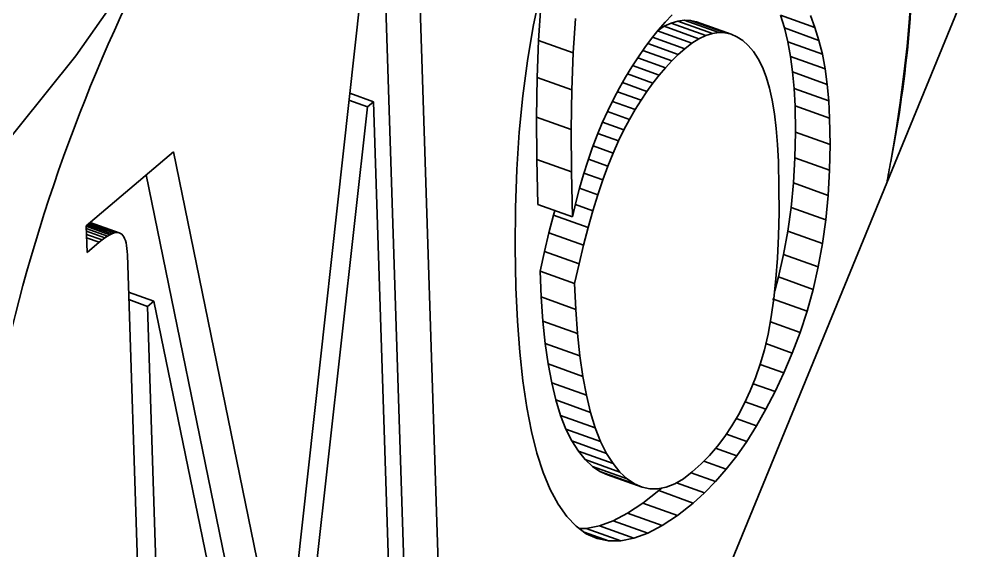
# Model space of a CAD drawing. Header units: millimetres. Extents: x 7914 to 16415, y -883 to 305.
# Drawn here: x 9245.4 to 9251.13, y -311.18 to -308.01 of the extents above; entities that cross this region are included whole.
import ezdxf

# ---------------------------------------------------------------- set-up
doc = ezdxf.new("R2010")
doc.units = ezdxf.units.MM
doc.layers.add('word_dim', color=253, linetype='Continuous')

# ---------------------------------------------------------------- blocks, each defined once
blk = doc.blocks.new('A$C091E3375')
at = {"color": 7, "lineweight": 35}
blk.add_line((96.1386, -33.3804), (72.9484, -89.8149), dxfattribs=at)
at = {"color": 7, "lineweight": 35, "ltscale": 0.101203}
blk.add_line((89.1982, -44.4488), (89.641, -40.425), dxfattribs=at)
at = {"color": 7, "lineweight": 35, "ltscale": 0.094828}
for p, q in [((89.7885, -40.4332), (89.9114, -44.2243)), ((88.3719, -45.7731), (88.2489, -41.982))]:
    blk.add_line(p, q, dxfattribs=at)
at = {"color": 7, "lineweight": 35, "ltscale": 0.005034}
blk.add_line((90.6707, -40.6213), (90.7115, -40.4241), dxfattribs=at)
at = {"color": 7, "lineweight": 35, "ltscale": 0.005136}
blk.add_line((90.7153, -40.4982), (90.7019, -40.7032), dxfattribs=at)
at = {"color": 7, "lineweight": 35, "ltscale": 0.09483}
blk.add_line((89.995, -40.5073), (90.118, -44.2984), dxfattribs=at)
at = {"color": 7, "lineweight": 35, "ltscale": 0.001511}
blk.add_line((91.4578, -40.5953), (91.4993, -40.5513), dxfattribs=at)
at = {"color": 7, "lineweight": 35, "ltscale": 0.005486}
for p, q in [((92.3517, -40.6261), (92.1452, -40.5521)), ((91.7776, -40.6564), (91.5711, -40.5823)), ((91.815, -40.6579), (91.6084, -40.5838)), ((91.8512, -40.6662), (91.6447, -40.5921)), ((91.6177, -40.7197), (91.4112, -40.6455)), ((92.4122, -40.8726), (92.2056, -40.7984)), ((92.4249, -40.9653), (92.2183, -40.8912)), ((90.9002, -40.9981), (90.6936, -40.9239)), ((92.4339, -41.0634), (92.2273, -40.9893)), ((92.4391, -41.1668), (92.2326, -41.0927)), ((90.8968, -41.2345), (90.6902, -41.1604)), ((92.4416, -41.324), (92.235, -41.2499)), ((90.8982, -41.4867), (90.6917, -41.4126)), ((92.4385, -41.4773), (92.232, -41.4032)), ((92.43, -41.6269), (92.2234, -41.5527)), ((90.9047, -41.7546), (90.6982, -41.6805)), ((92.4159, -41.7726), (92.2094, -41.6985)), ((90.9981, -41.8183), (90.7915, -41.7442)), ((90.9705, -41.924), (90.764, -41.8498)), ((92.3964, -41.9145), (92.1899, -41.8404)), ((92.3714, -42.0526), (92.1648, -41.9785)), ((90.9176, -42.1522), (90.7111, -42.0781)), ((92.3409, -42.1869), (92.1343, -42.1128)), ((92.3049, -42.3174), (92.0983, -42.2433)), ((91.0125, -42.9203), (90.806, -42.8462)), ((91.0407, -43.0121), (90.8342, -42.938)), ((91.0724, -43.0936), (90.8659, -43.0195)), ((91.1467, -43.2253), (90.9401, -43.1512)), ((91.1879, -43.2759), (90.9814, -43.2018)), ((91.2746, -43.3465), (91.068, -43.2724)), ((91.3199, -43.3667), (91.1133, -43.2926)), ((91.5308, -43.5354), (91.3243, -43.4613)), ((91.4401, -43.5953), (91.2336, -43.5212)), ((91.2717, -43.6705), (91.0651, -43.5964)), ((91.3537, -43.6403), (91.1471, -43.5662)), ((91.1939, -43.686), (90.9874, -43.6118))]:
    blk.add_line(p, q, dxfattribs=at)
at = {"color": 7, "lineweight": 35, "ltscale": 0.002011}
blk.add_line((92.1452, -40.5521), (92.169, -40.6289), dxfattribs=at)
at = {"color": 7, "lineweight": 35, "ltscale": 0.001916}
for p, q in [((92.3243, -40.5546), (92.3517, -40.6261)), ((91.856, -43.0008), (91.8951, -42.9349))]:
    blk.add_line(p, q, dxfattribs=at)
at = {"color": 7, "lineweight": 35, "ltscale": 0.005138}
blk.add_line((90.9219, -40.5723), (90.9086, -40.7773), dxfattribs=at)
at = {"color": 7, "lineweight": 35, "ltscale": 0.001558}
blk.add_line((91.4168, -40.6422), (91.4578, -40.5953), dxfattribs=at)
at = {"color": 7, "lineweight": 35, "ltscale": 0.001039}
blk.add_line((91.4527, -40.6194), (91.4175, -40.6415), dxfattribs=at)
at = {"color": 7, "lineweight": 35, "ltscale": 0.001121}
for p, q in [((91.4932, -40.6001), (91.4527, -40.6194)), ((91.6999, -40.6742), (91.6593, -40.6935))]:
    blk.add_line(p, q, dxfattribs=at)
at = {"color": 7, "lineweight": 35, "ltscale": 0.005489}
for p, q in [((91.6593, -40.6935), (91.4527, -40.6194)), ((91.6999, -40.6742), (91.4932, -40.6001)), ((91.7393, -40.6619), (91.5326, -40.5878)), ((92.3757, -40.703), (92.169, -40.6289)), ((90.9086, -40.7773), (90.7019, -40.7032)), ((92.3958, -40.7851), (92.1891, -40.711)), ((90.9438, -42.0353), (90.7371, -41.9612)), ((90.9246, -42.3061), (90.7179, -42.232)), ((90.9351, -42.4497), (90.7284, -42.3756)), ((90.9491, -42.5828), (90.7425, -42.5087)), ((90.9667, -42.7057), (90.7601, -42.6316)), ((90.9878, -42.8182), (90.7812, -42.7441)), ((91.1078, -43.1647), (90.9012, -43.0905)), ((91.2306, -43.3163), (91.024, -43.2421)), ((91.6259, -43.4607), (91.4192, -43.3866))]:
    blk.add_line(p, q, dxfattribs=at)
at = {"color": 7, "lineweight": 35, "ltscale": 0.001033}
for p, q in [((91.5326, -40.5878), (91.4932, -40.6001)), ((91.7393, -40.6619), (91.6999, -40.6742))]:
    blk.add_line(p, q, dxfattribs=at)
at = {"color": 7, "lineweight": 35, "ltscale": 0.000970849}
blk.add_line((91.5711, -40.5823), (91.5326, -40.5878), dxfattribs=at)
at = {"color": 7, "lineweight": 35, "ltscale": 0.000934556}
for p, q in [((91.6084, -40.5838), (91.5711, -40.5823)), ((91.815, -40.6579), (91.7776, -40.6564))]:
    blk.add_line(p, q, dxfattribs=at)
at = {"color": 7, "lineweight": 35, "ltscale": 0.000929825}
for p, q in [((91.6447, -40.5921), (91.6084, -40.5838)), ((91.8512, -40.6662), (91.815, -40.6579))]:
    blk.add_line(p, q, dxfattribs=at)
at = {"color": 7, "lineweight": 35, "ltscale": 0.005156}
blk.add_line((90.6364, -40.8247), (90.6707, -40.6213), dxfattribs=at)
at = {"color": 7, "lineweight": 35, "ltscale": 0.001602}
blk.add_line((91.3766, -40.6921), (91.4168, -40.6422), dxfattribs=at)
at = {"color": 7, "lineweight": 35, "ltscale": 0.000968042}
blk.add_line((91.7776, -40.6564), (91.7393, -40.6619), dxfattribs=at)
at = {"color": 7, "lineweight": 35, "ltscale": 0.000958121}
blk.add_line((91.8864, -40.6814), (91.8512, -40.6662), dxfattribs=at)
at = {"color": 7, "lineweight": 35, "ltscale": 0.002115}
for p, q in [((92.169, -40.6289), (92.1891, -40.711)), ((92.3757, -40.703), (92.3958, -40.7851))]:
    blk.add_line(p, q, dxfattribs=at)
at = {"color": 7, "lineweight": 35, "ltscale": 0.002012}
blk.add_line((92.3517, -40.6261), (92.3757, -40.703), dxfattribs=at)
at = {"color": 7, "lineweight": 35, "ltscale": 0.005523}
for p, q in [((90.7019, -40.7032), (90.6936, -40.9239)), ((90.9086, -40.7773), (90.9002, -40.9981))]:
    blk.add_line(p, q, dxfattribs=at)
at = {"color": 7, "lineweight": 35, "ltscale": 0.001655}
blk.add_line((91.337, -40.7451), (91.3766, -40.6921), dxfattribs=at)
at = {"color": 7, "lineweight": 35, "ltscale": 0.004831}
blk.add_line((91.5358, -40.7876), (91.3539, -40.7224), dxfattribs=at)
at = {"color": 7, "lineweight": 35, "ltscale": 0.005093}
blk.add_line((91.575, -40.7527), (91.3832, -40.6839), dxfattribs=at)
at = {"color": 7, "lineweight": 35, "ltscale": 0.00135}
blk.add_line((91.6177, -40.7197), (91.575, -40.7527), dxfattribs=at)
at = {"color": 7, "lineweight": 35, "ltscale": 0.001229}
blk.add_line((91.6593, -40.6935), (91.6177, -40.7197), dxfattribs=at)
at = {"color": 7, "lineweight": 35, "ltscale": 0.001016}
blk.add_line((91.9205, -40.7036), (91.8864, -40.6814), dxfattribs=at)
at = {"color": 7, "lineweight": 35, "ltscale": 0.001101}
blk.add_line((91.9535, -40.7327), (91.9205, -40.7036), dxfattribs=at)
at = {"color": 7, "lineweight": 35, "ltscale": 0.00119}
blk.add_line((91.9845, -40.7688), (91.9535, -40.7327), dxfattribs=at)
at = {"color": 7, "lineweight": 35, "ltscale": 0.002224}
for p, q in [((92.1891, -40.711), (92.2056, -40.7984)), ((92.3958, -40.7851), (92.4122, -40.8726))]:
    blk.add_line(p, q, dxfattribs=at)
at = {"color": 7, "lineweight": 35, "ltscale": 0.001703}
blk.add_line((91.298, -40.801), (91.337, -40.7451), dxfattribs=at)
at = {"color": 7, "lineweight": 35, "ltscale": 0.004594}
blk.add_line((91.4971, -40.8255), (91.3241, -40.7635), dxfattribs=at)
at = {"color": 7, "lineweight": 35, "ltscale": 0.001354}
blk.add_line((91.5358, -40.7876), (91.4971, -40.8255), dxfattribs=at)
at = {"color": 7, "lineweight": 35, "ltscale": 0.001313}
blk.add_line((91.575, -40.7527), (91.5358, -40.7876), dxfattribs=at)
at = {"color": 7, "lineweight": 35, "ltscale": 0.001296}
blk.add_line((92.0127, -40.8123), (91.9845, -40.7688), dxfattribs=at)
at = {"color": 7, "lineweight": 35, "ltscale": 0.005286}
blk.add_line((90.6086, -41.0343), (90.6364, -40.8247), dxfattribs=at)
at = {"color": 7, "lineweight": 35, "ltscale": 0.001758}
blk.add_line((91.2597, -40.86), (91.298, -40.801), dxfattribs=at)
at = {"color": 7, "lineweight": 35, "ltscale": 0.004387}
blk.add_line((91.4592, -40.8664), (91.294, -40.8072), dxfattribs=at)
at = {"color": 7, "lineweight": 35, "ltscale": 0.001395}
blk.add_line((91.4971, -40.8255), (91.4592, -40.8664), dxfattribs=at)
at = {"color": 7, "lineweight": 35, "ltscale": 0.001418}
blk.add_line((92.0379, -40.8631), (92.0127, -40.8123), dxfattribs=at)
at = {"color": 7, "lineweight": 35, "ltscale": 0.002341}
for p, q in [((92.2056, -40.7984), (92.2183, -40.8912)), ((91.0851, -41.5351), (91.0555, -41.6239))]:
    blk.add_line(p, q, dxfattribs=at)
at = {"color": 7, "lineweight": 35, "ltscale": 0.001812}
blk.add_line((91.222, -40.9219), (91.2597, -40.86), dxfattribs=at)
at = {"color": 7, "lineweight": 35, "ltscale": 0.004027}
blk.add_line((91.3852, -40.9573), (91.2336, -40.9029), dxfattribs=at)
at = {"color": 7, "lineweight": 35, "ltscale": 0.004196}
for p, q in [((91.4218, -40.9104), (91.2638, -40.8536)), ((88.1805, -41.8486), (88.0225, -41.7919))]:
    blk.add_line(p, q, dxfattribs=at)
at = {"color": 7, "lineweight": 35, "ltscale": 0.001442}
blk.add_line((91.4592, -40.8664), (91.4218, -40.9104), dxfattribs=at)
at = {"color": 7, "lineweight": 35, "ltscale": 0.001561}
blk.add_line((92.0602, -40.9214), (92.0379, -40.8631), dxfattribs=at)
at = {"color": 7, "lineweight": 35, "ltscale": 0.002462}
for p, q in [((92.2183, -40.8912), (92.2273, -40.9893)), ((92.4249, -40.9653), (92.4339, -41.0634))]:
    blk.add_line(p, q, dxfattribs=at)
at = {"color": 7, "lineweight": 35, "ltscale": 0.002339}
blk.add_line((92.4122, -40.8726), (92.4249, -40.9653), dxfattribs=at)
at = {"color": 7, "lineweight": 35, "ltscale": 0.005912}
for p, q in [((90.6936, -40.9239), (90.6902, -41.1604)), ((90.9002, -40.9981), (90.8968, -41.2345))]:
    blk.add_line(p, q, dxfattribs=at)
at = {"color": 7, "lineweight": 35, "ltscale": 0.001867}
for p, q in [((91.185, -40.9867), (91.222, -40.9219)), ((90.9867, -43.6432), (90.9263, -43.5993))]:
    blk.add_line(p, q, dxfattribs=at)
at = {"color": 7, "lineweight": 35, "ltscale": 0.003877}
blk.add_line((91.3492, -41.0071), (91.2032, -40.9548), dxfattribs=at)
at = {"color": 7, "lineweight": 35, "ltscale": 0.001538}
blk.add_line((91.3852, -40.9573), (91.3492, -41.0071), dxfattribs=at)
at = {"color": 7, "lineweight": 35, "ltscale": 0.001487}
blk.add_line((91.4218, -40.9104), (91.3852, -40.9573), dxfattribs=at)
at = {"color": 7, "lineweight": 35, "ltscale": 0.001709}
blk.add_line((92.0796, -40.987), (92.0602, -40.9214), dxfattribs=at)
at = {"color": 7, "lineweight": 35, "ltscale": 0.003761}
blk.add_line((89.7173, -41.0687), (89.5757, -41.0178), dxfattribs=at)
at = {"color": 7, "lineweight": 35, "ltscale": 0.001909}
blk.add_line((91.1492, -41.0542), (91.185, -40.9867), dxfattribs=at)
at = {"color": 7, "lineweight": 35, "ltscale": 0.003741}
blk.add_line((91.3138, -41.06), (91.1729, -41.0095), dxfattribs=at)
at = {"color": 7, "lineweight": 35, "ltscale": 0.001592}
blk.add_line((91.3492, -41.0071), (91.3138, -41.06), dxfattribs=at)
at = {"color": 7, "lineweight": 35, "ltscale": 0.00187}
blk.add_line((92.0962, -41.0599), (92.0796, -40.987), dxfattribs=at)
at = {"color": 7, "lineweight": 35, "ltscale": 0.002588}
for p, q in [((92.2273, -40.9893), (92.2326, -41.0927)), ((92.4339, -41.0634), (92.4391, -41.1668))]:
    blk.add_line(p, q, dxfattribs=at)
at = {"color": 7, "lineweight": 35, "ltscale": 0.002925}
blk.add_line((89.6813, -41.099), (89.5712, -41.0595), dxfattribs=at)
at = {"color": 7, "lineweight": 35, "ltscale": 0.001178}
blk.add_line((89.7173, -41.0687), (89.6813, -41.099), dxfattribs=at)
at = {"color": 7, "lineweight": 35, "ltscale": 0.086871}
blk.add_line((89.83, -44.5417), (89.7173, -41.0687), dxfattribs=at)
at = {"color": 7, "lineweight": 35, "ltscale": 0.005425}
blk.add_line((90.5873, -41.2502), (90.6086, -41.0343), dxfattribs=at)
at = {"color": 7, "lineweight": 35, "ltscale": 0.001934}
blk.add_line((91.1152, -41.1236), (91.1492, -41.0542), dxfattribs=at)
at = {"color": 7, "lineweight": 35, "ltscale": 0.003618}
blk.add_line((91.2791, -41.1159), (91.1429, -41.0671), dxfattribs=at)
at = {"color": 7, "lineweight": 35, "ltscale": 0.001643}
blk.add_line((91.3138, -41.06), (91.2791, -41.1159), dxfattribs=at)
at = {"color": 7, "lineweight": 35, "ltscale": 0.002036}
blk.add_line((92.1098, -41.1402), (92.0962, -41.0599), dxfattribs=at)
at = {"color": 7, "lineweight": 35, "ltscale": 0.109706}
blk.add_line((89.6813, -41.099), (89.194, -45.4601), dxfattribs=at)
at = {"color": 7, "lineweight": 35, "ltscale": 0.001965}
for p, q in [((91.0827, -41.1952), (91.1152, -41.1236)), ((91.1789, -41.3028), (91.1469, -41.3746))]:
    blk.add_line(p, q, dxfattribs=at)
at = {"color": 7, "lineweight": 35, "ltscale": 0.003498}
blk.add_line((91.245, -41.1748), (91.1133, -41.1276), dxfattribs=at)
at = {"color": 7, "lineweight": 35, "ltscale": 0.001701}
blk.add_line((91.2791, -41.1159), (91.245, -41.1748), dxfattribs=at)
at = {"color": 7, "lineweight": 35, "ltscale": 0.00393}
blk.add_line((92.2326, -41.0927), (92.235, -41.2499), dxfattribs=at)
at = {"color": 7, "lineweight": 35, "ltscale": 0.006305}
blk.add_line((90.6902, -41.1604), (90.6917, -41.4126), dxfattribs=at)
at = {"color": 7, "lineweight": 35, "ltscale": 0.003372}
blk.add_line((91.2116, -41.2367), (91.0846, -41.1911), dxfattribs=at)
at = {"color": 7, "lineweight": 35, "ltscale": 0.001759}
blk.add_line((91.245, -41.1748), (91.2116, -41.2367), dxfattribs=at)
at = {"color": 7, "lineweight": 35, "ltscale": 0.002208}
blk.add_line((92.1205, -41.2279), (92.1098, -41.1402), dxfattribs=at)
at = {"color": 7, "lineweight": 35, "ltscale": 0.003931}
blk.add_line((92.4391, -41.1668), (92.4416, -41.324), dxfattribs=at)
at = {"color": 7, "lineweight": 35, "ltscale": 0.005565}
blk.add_line((90.5726, -41.4723), (90.5873, -41.2502), dxfattribs=at)
at = {"color": 7, "lineweight": 35, "ltscale": 0.006304}
blk.add_line((90.8968, -41.2345), (90.8982, -41.4867), dxfattribs=at)
at = {"color": 7, "lineweight": 35, "ltscale": 0.001994}
blk.add_line((91.0522, -41.2689), (91.0827, -41.1952), dxfattribs=at)
at = {"color": 7, "lineweight": 35, "ltscale": 0.001845}
blk.add_line((91.2116, -41.2367), (91.1789, -41.3028), dxfattribs=at)
at = {"color": 7, "lineweight": 35, "ltscale": 0.002384}
blk.add_line((92.1283, -41.3229), (92.1205, -41.2279), dxfattribs=at)
at = {"color": 7, "lineweight": 35, "ltscale": 0.003834}
for p, q in [((92.235, -41.2499), (92.232, -41.4032)), ((92.4416, -41.324), (92.4385, -41.4773))]:
    blk.add_line(p, q, dxfattribs=at)
at = {"color": 7, "lineweight": 35, "ltscale": 0.002027}
blk.add_line((91.0232, -41.3447), (91.0522, -41.2689), dxfattribs=at)
at = {"color": 7, "lineweight": 35, "ltscale": 0.003255}
blk.add_line((91.1789, -41.3028), (91.0563, -41.2588), dxfattribs=at)
at = {"color": 7, "lineweight": 35, "ltscale": 0.002062}
blk.add_line((90.9961, -41.4225), (91.0232, -41.3447), dxfattribs=at)
at = {"color": 7, "lineweight": 35, "ltscale": 0.003155}
blk.add_line((91.1469, -41.3746), (91.0281, -41.332), dxfattribs=at)
at = {"color": 7, "lineweight": 35, "ltscale": 0.002562}
blk.add_line((92.1332, -41.4253), (92.1283, -41.3229), dxfattribs=at)
at = {"color": 7, "lineweight": 35, "ltscale": 0.002775}
blk.add_line((92.8042, -41.4252), (92.8241, -41.316), dxfattribs=at)
at = {"color": 7, "lineweight": 35, "ltscale": 0.017082}
blk.add_line((88.003, -41.8085), (88.5249, -41.3675), dxfattribs=at)
at = {"color": 7, "lineweight": 35, "ltscale": 0.079405}
blk.add_line((88.5249, -41.3675), (89.1622, -44.4792), dxfattribs=at)
at = {"color": 7, "lineweight": 35, "ltscale": 0.006699}
for p, q in [((90.6917, -41.4126), (90.6982, -41.6805)), ((90.8982, -41.4867), (90.9047, -41.7546))]:
    blk.add_line(p, q, dxfattribs=at)
at = {"color": 7, "lineweight": 35, "ltscale": 0.002095}
blk.add_line((90.9706, -41.5024), (90.9961, -41.4225), dxfattribs=at)
at = {"color": 7, "lineweight": 35, "ltscale": 0.003067}
blk.add_line((91.1156, -41.4521), (91.0002, -41.4107), dxfattribs=at)
at = {"color": 7, "lineweight": 35, "ltscale": 0.002088}
blk.add_line((91.1469, -41.3746), (91.1156, -41.4521), dxfattribs=at)
at = {"color": 7, "lineweight": 35, "ltscale": 0.003745}
for p, q in [((92.232, -41.4032), (92.2234, -41.5527)), ((92.4385, -41.4773), (92.43, -41.6269))]:
    blk.add_line(p, q, dxfattribs=at)
at = {"color": 7, "lineweight": 35, "ltscale": 0.005711}
blk.add_line((90.5641, -41.7006), (90.5726, -41.4723), dxfattribs=at)
at = {"color": 7, "lineweight": 35, "ltscale": 0.002212}
for p, q in [((91.1156, -41.4521), (91.0851, -41.5351)), ((90.9047, -41.7546), (90.925, -41.6684))]:
    blk.add_line(p, q, dxfattribs=at)
at = {"color": 7, "lineweight": 35, "ltscale": 0.003881}
blk.add_line((92.1368, -41.5805), (92.1332, -41.4253), dxfattribs=at)
at = {"color": 7, "lineweight": 35, "ltscale": 0.073998}
blk.add_line((88.3617, -41.5054), (88.9556, -44.4051), dxfattribs=at)
at = {"color": 7, "lineweight": 35, "ltscale": 0.002133}
blk.add_line((90.9469, -41.5843), (90.9706, -41.5024), dxfattribs=at)
at = {"color": 7, "lineweight": 35, "ltscale": 0.002977}
blk.add_line((91.0851, -41.5351), (90.9731, -41.4949), dxfattribs=at)
at = {"color": 7, "lineweight": 35, "ltscale": 0.002173}
blk.add_line((90.925, -41.6684), (90.9469, -41.5843), dxfattribs=at)
at = {"color": 7, "lineweight": 35, "ltscale": 0.002886}
blk.add_line((91.0555, -41.6239), (90.9468, -41.5849), dxfattribs=at)
at = {"color": 7, "lineweight": 35, "ltscale": 0.00369}
blk.add_line((92.1371, -41.7281), (92.1368, -41.5805), dxfattribs=at)
at = {"color": 7, "lineweight": 35, "ltscale": 0.003661}
blk.add_line((92.2234, -41.5527), (92.2094, -41.6985), dxfattribs=at)
at = {"color": 7, "lineweight": 35, "ltscale": 0.002468}
blk.add_line((91.0555, -41.6239), (91.0264, -41.7183), dxfattribs=at)
at = {"color": 7, "lineweight": 35, "ltscale": 0.003659}
blk.add_line((92.43, -41.6269), (92.4159, -41.7726), dxfattribs=at)
at = {"color": 7, "lineweight": 35, "ltscale": 0.005864}
blk.add_line((90.5624, -41.9352), (90.5641, -41.7006), dxfattribs=at)
at = {"color": 7, "lineweight": 35, "ltscale": 0.002772}
blk.add_line((91.0264, -41.7183), (90.922, -41.6809), dxfattribs=at)
at = {"color": 7, "lineweight": 35, "ltscale": 0.003581}
for p, q in [((92.2094, -41.6985), (92.1899, -41.8404)), ((92.4159, -41.7726), (92.3964, -41.9145))]:
    blk.add_line(p, q, dxfattribs=at)
at = {"color": 7, "lineweight": 35, "ltscale": 0.00273}
blk.add_line((90.7915, -41.7442), (90.764, -41.8498), dxfattribs=at)
at = {"color": 7, "lineweight": 35, "ltscale": 0.000713054}
blk.add_line((90.7992, -41.7167), (90.7915, -41.7442), dxfattribs=at)
at = {"color": 7, "lineweight": 35, "ltscale": 0.002598}
blk.add_line((91.0264, -41.7183), (90.9981, -41.8183), dxfattribs=at)
at = {"color": 7, "lineweight": 35, "ltscale": 0.003501}
blk.add_line((92.1342, -41.8681), (92.1371, -41.7281), dxfattribs=at)
at = {"color": 7, "lineweight": 35, "ltscale": 0.003979}
blk.add_line((88.0081, -41.9675), (88.003, -41.8085), dxfattribs=at)
at = {"color": 7, "lineweight": 35, "ltscale": 0.003738}
blk.add_line((88.1437, -41.8617), (88.003, -41.8112), dxfattribs=at)
at = {"color": 7, "lineweight": 35, "ltscale": 0.003343}
blk.add_line((88.1293, -41.87), (88.0035, -41.8248), dxfattribs=at)
at = {"color": 7, "lineweight": 35, "ltscale": 0.00391}
blk.add_line((88.157, -41.8553), (88.0098, -41.8025), dxfattribs=at)
at = {"color": 7, "lineweight": 35, "ltscale": 0.00404}
blk.add_line((88.1692, -41.851), (88.0171, -41.7964), dxfattribs=at)
at = {"color": 7, "lineweight": 35, "ltscale": 0.004377}
blk.add_line((88.1906, -41.8482), (88.0258, -41.789), dxfattribs=at)
at = {"color": 7, "lineweight": 35, "ltscale": 0.004581}
blk.add_line((88.1998, -41.8498), (88.0273, -41.7879), dxfattribs=at)
at = {"color": 7, "lineweight": 35, "ltscale": 0.002731}
blk.add_line((90.9981, -41.8183), (90.9705, -41.924), dxfattribs=at)
at = {"color": 7, "lineweight": 35, "ltscale": 0.002921}
blk.add_line((88.1139, -41.8802), (88.004, -41.8408), dxfattribs=at)
at = {"color": 7, "lineweight": 35, "ltscale": 0.00247}
blk.add_line((88.0976, -41.8924), (88.0046, -41.8591), dxfattribs=at)
at = {"color": 7, "lineweight": 35, "ltscale": 0.001988}
blk.add_line((88.0801, -41.9067), (88.0053, -41.8799), dxfattribs=at)
at = {"color": 7, "lineweight": 35, "ltscale": 0.000510255}
blk.add_line((88.1139, -41.8802), (88.0976, -41.8924), dxfattribs=at)
at = {"color": 7, "lineweight": 35, "ltscale": 0.000462137}
blk.add_line((88.1293, -41.87), (88.1139, -41.8802), dxfattribs=at)
at = {"color": 7, "lineweight": 35, "ltscale": 0.000415622}
blk.add_line((88.1437, -41.8617), (88.1293, -41.87), dxfattribs=at)
at = {"color": 7, "lineweight": 35, "ltscale": 0.000368556}
blk.add_line((88.157, -41.8553), (88.1437, -41.8617), dxfattribs=at)
at = {"color": 7, "lineweight": 35, "ltscale": 0.000323835}
blk.add_line((88.1692, -41.851), (88.157, -41.8553), dxfattribs=at)
at = {"color": 7, "lineweight": 35, "ltscale": 0.000286999}
blk.add_line((88.1805, -41.8486), (88.1692, -41.851), dxfattribs=at)
at = {"color": 7, "lineweight": 35, "ltscale": 0.000253521}
blk.add_line((88.1906, -41.8482), (88.1805, -41.8486), dxfattribs=at)
at = {"color": 7, "lineweight": 35, "ltscale": 0.000232295}
blk.add_line((88.1998, -41.8498), (88.1906, -41.8482), dxfattribs=at)
at = {"color": 7, "lineweight": 35, "ltscale": 0.000220002}
blk.add_line((88.2078, -41.8533), (88.1998, -41.8498), dxfattribs=at)
at = {"color": 7, "lineweight": 35, "ltscale": 0.000223701}
blk.add_line((88.215, -41.8586), (88.2078, -41.8533), dxfattribs=at)
at = {"color": 7, "lineweight": 35, "ltscale": 0.000239772}
blk.add_line((88.2215, -41.8657), (88.215, -41.8586), dxfattribs=at)
at = {"color": 7, "lineweight": 35, "ltscale": 0.000261545}
blk.add_line((88.2273, -41.8744), (88.2215, -41.8657), dxfattribs=at)
at = {"color": 7, "lineweight": 35, "ltscale": 0.000289338}
blk.add_line((88.2325, -41.8848), (88.2273, -41.8744), dxfattribs=at)
at = {"color": 7, "lineweight": 35, "ltscale": 0.002863}
blk.add_line((90.764, -41.8498), (90.7371, -41.9612), dxfattribs=at)
at = {"color": 7, "lineweight": 35, "ltscale": 0.003312}
blk.add_line((92.1281, -42.0004), (92.1342, -41.8681), dxfattribs=at)
at = {"color": 7, "lineweight": 35, "ltscale": 0.003509}
for p, q in [((92.1899, -41.8404), (92.1648, -41.9785)), ((92.3964, -41.9145), (92.3714, -42.0526))]:
    blk.add_line(p, q, dxfattribs=at)
at = {"color": 7, "lineweight": 35, "ltscale": 0.002356}
blk.add_line((88.0801, -41.9067), (88.0081, -41.9675), dxfattribs=at)
at = {"color": 7, "lineweight": 35, "ltscale": 0.000563857}
blk.add_line((88.0976, -41.8924), (88.0801, -41.9067), dxfattribs=at)
at = {"color": 7, "lineweight": 35, "ltscale": 0.000321106}
blk.add_line((88.237, -41.8968), (88.2325, -41.8848), dxfattribs=at)
at = {"color": 7, "lineweight": 35, "ltscale": 0.000356119}
blk.add_line((88.2408, -41.9105), (88.237, -41.8968), dxfattribs=at)
at = {"color": 7, "lineweight": 35, "ltscale": 0.000390521}
blk.add_line((88.2438, -41.9258), (88.2408, -41.9105), dxfattribs=at)
at = {"color": 7, "lineweight": 35, "ltscale": 0.000430073}
blk.add_line((88.2463, -41.9429), (88.2438, -41.9258), dxfattribs=at)
at = {"color": 7, "lineweight": 35, "ltscale": 0.006021}
blk.add_line((90.5671, -42.176), (90.5624, -41.9352), dxfattribs=at)
at = {"color": 7, "lineweight": 35, "ltscale": 0.002861}
for p, q in [((90.9705, -41.924), (90.9438, -42.0353)), ((90.7601, -42.6316), (90.7812, -42.7441)), ((90.9667, -42.7057), (90.9878, -42.8182))]:
    blk.add_line(p, q, dxfattribs=at)
at = {"color": 7, "lineweight": 35, "ltscale": 0.000470389}
blk.add_line((88.248, -41.9616), (88.2463, -41.9429), dxfattribs=at)
at = {"color": 7, "lineweight": 35, "ltscale": 0.000510228}
blk.add_line((88.2489, -41.982), (88.248, -41.9616), dxfattribs=at)
at = {"color": 7, "lineweight": 35, "ltscale": 0.002995}
blk.add_line((90.7371, -41.9612), (90.7111, -42.0781), dxfattribs=at)
at = {"color": 7, "lineweight": 35, "ltscale": 0.003444}
for p, q in [((92.1648, -41.9785), (92.1343, -42.1128)), ((92.3714, -42.0526), (92.3409, -42.1869))]:
    blk.add_line(p, q, dxfattribs=at)
at = {"color": 7, "lineweight": 35, "ltscale": 0.002996}
blk.add_line((90.9438, -42.0353), (90.9176, -42.1522), dxfattribs=at)
at = {"color": 7, "lineweight": 35, "ltscale": 0.003124}
blk.add_line((92.1189, -42.125), (92.1281, -42.0004), dxfattribs=at)
at = {"color": 7, "lineweight": 35, "ltscale": 0.003852}
for p, q in [((90.7111, -42.0781), (90.7179, -42.232)), ((90.9176, -42.1522), (90.9246, -42.3061))]:
    blk.add_line(p, q, dxfattribs=at)
at = {"color": 7, "lineweight": 35, "ltscale": 0.002943}
blk.add_line((92.1064, -42.2421), (92.1189, -42.125), dxfattribs=at)
at = {"color": 7, "lineweight": 35, "ltscale": 0.00216}
blk.add_line((92.1343, -42.1128), (92.1114, -42.1962), dxfattribs=at)
at = {"color": 7, "lineweight": 35, "ltscale": 0.003975}
blk.add_line((88.4058, -42.258), (88.2561, -42.2043), dxfattribs=at)
at = {"color": 7, "lineweight": 35, "ltscale": 0.004999}
blk.add_line((90.5761, -42.3757), (90.5671, -42.176), dxfattribs=at)
at = {"color": 7, "lineweight": 35, "ltscale": 0.003384}
blk.add_line((92.3409, -42.1869), (92.3049, -42.3174), dxfattribs=at)
at = {"color": 7, "lineweight": 35, "ltscale": 0.002983}
blk.add_line((88.3699, -42.2884), (88.2576, -42.2481), dxfattribs=at)
at = {"color": 7, "lineweight": 35, "ltscale": 0.001176}
blk.add_line((88.4058, -42.258), (88.3699, -42.2884), dxfattribs=at)
at = {"color": 7, "lineweight": 35, "ltscale": 0.084072}
blk.add_line((89.086, -45.5514), (88.4058, -42.258), dxfattribs=at)
at = {"color": 7, "lineweight": 35, "ltscale": 0.003598}
for p, q in [((90.7179, -42.232), (90.7284, -42.3756)), ((90.9246, -42.3061), (90.9351, -42.4497))]:
    blk.add_line(p, q, dxfattribs=at)
at = {"color": 7, "lineweight": 35, "ltscale": 0.002764}
blk.add_line((92.0907, -42.3515), (92.1064, -42.2421), dxfattribs=at)
at = {"color": 7, "lineweight": 35, "ltscale": 0.084882}
blk.add_line((88.3699, -42.2884), (88.4799, -45.6819), dxfattribs=at)
at = {"color": 7, "lineweight": 35, "ltscale": 0.003333}
blk.add_line((92.3049, -42.3174), (92.2634, -42.4441), dxfattribs=at)
at = {"color": 7, "lineweight": 35, "ltscale": 0.004656}
blk.add_line((90.5899, -42.5614), (90.5761, -42.3757), dxfattribs=at)
at = {"color": 7, "lineweight": 35, "ltscale": 0.003346}
for p, q in [((90.7284, -42.3756), (90.7425, -42.5087)), ((90.9351, -42.4497), (90.9491, -42.5828))]:
    blk.add_line(p, q, dxfattribs=at)
at = {"color": 7, "lineweight": 35, "ltscale": 0.002586}
blk.add_line((92.0718, -42.4532), (92.0907, -42.3515), dxfattribs=at)
at = {"color": 7, "lineweight": 35, "ltscale": 0.004728}
blk.add_line((92.2634, -42.4441), (92.0854, -42.3802), dxfattribs=at)
at = {"color": 7, "lineweight": 35, "ltscale": 0.002417}
blk.add_line((92.0497, -42.5474), (92.0718, -42.4532), dxfattribs=at)
at = {"color": 7, "lineweight": 35, "ltscale": 0.003288}
blk.add_line((92.2634, -42.4441), (92.2165, -42.567), dxfattribs=at)
at = {"color": 7, "lineweight": 35, "ltscale": 0.003103}
for p, q in [((90.7425, -42.5087), (90.7601, -42.6316)), ((90.9491, -42.5828), (90.9667, -42.7057))]:
    blk.add_line(p, q, dxfattribs=at)
at = {"color": 7, "lineweight": 35, "ltscale": 0.004199}
blk.add_line((92.2165, -42.567), (92.0584, -42.5103), dxfattribs=at)
at = {"color": 7, "lineweight": 35, "ltscale": 0.004316}
blk.add_line((90.6084, -42.7331), (90.5899, -42.5614), dxfattribs=at)
at = {"color": 7, "lineweight": 35, "ltscale": 0.002253}
blk.add_line((92.0245, -42.6338), (92.0497, -42.5474), dxfattribs=at)
at = {"color": 7, "lineweight": 35, "ltscale": 0.003206}
blk.add_line((92.2165, -42.567), (92.1658, -42.6848), dxfattribs=at)
at = {"color": 7, "lineweight": 35, "ltscale": 0.002141}
blk.add_line((91.9961, -42.7146), (92.0245, -42.6338), dxfattribs=at)
at = {"color": 7, "lineweight": 35, "ltscale": 0.003758}
blk.add_line((92.1658, -42.6848), (92.0243, -42.634), dxfattribs=at)
at = {"color": 7, "lineweight": 35, "ltscale": 0.003081}
blk.add_line((92.1658, -42.6848), (92.1133, -42.7963), dxfattribs=at)
at = {"color": 7, "lineweight": 35, "ltscale": 0.003981}
blk.add_line((90.6316, -42.8906), (90.6084, -42.7331), dxfattribs=at)
at = {"color": 7, "lineweight": 35, "ltscale": 0.002077}
blk.add_line((91.9651, -42.7917), (91.9961, -42.7146), dxfattribs=at)
at = {"color": 7, "lineweight": 35, "ltscale": 0.002627}
blk.add_line((90.7812, -42.7441), (90.806, -42.8462), dxfattribs=at)
at = {"color": 7, "lineweight": 35, "ltscale": 0.002017}
blk.add_line((91.9316, -42.8651), (91.9651, -42.7917), dxfattribs=at)
at = {"color": 7, "lineweight": 35, "ltscale": 0.003482}
blk.add_line((92.1133, -42.7963), (91.9822, -42.7493), dxfattribs=at)
at = {"color": 7, "lineweight": 35, "ltscale": 0.002961}
blk.add_line((92.1133, -42.7963), (92.0589, -42.9015), dxfattribs=at)
at = {"color": 7, "lineweight": 35, "ltscale": 0.002401}
for p, q in [((90.806, -42.8462), (90.8342, -42.938)), ((91.0125, -42.9203), (91.0407, -43.0121))]:
    blk.add_line(p, q, dxfattribs=at)
at = {"color": 7, "lineweight": 35, "ltscale": 0.002628}
blk.add_line((90.9878, -42.8182), (91.0125, -42.9203), dxfattribs=at)
at = {"color": 7, "lineweight": 35, "ltscale": 0.003284}
blk.add_line((92.0589, -42.9015), (91.9352, -42.8571), dxfattribs=at)
at = {"color": 7, "lineweight": 35, "ltscale": 0.003655}
blk.add_line((90.6596, -43.0341), (90.6316, -42.8906), dxfattribs=at)
at = {"color": 7, "lineweight": 35, "ltscale": 0.001968}
blk.add_line((91.8951, -42.9349), (91.9316, -42.8651), dxfattribs=at)
at = {"color": 7, "lineweight": 35, "ltscale": 0.002843}
blk.add_line((92.0589, -42.9015), (92.0026, -43.0003), dxfattribs=at)
at = {"color": 7, "lineweight": 35, "ltscale": 0.002186}
blk.add_line((90.8342, -42.938), (90.8659, -43.0195), dxfattribs=at)
at = {"color": 7, "lineweight": 35, "ltscale": 0.003203}
blk.add_line((92.0026, -43.0003), (91.882, -42.957), dxfattribs=at)
at = {"color": 7, "lineweight": 35, "ltscale": 0.001983}
blk.add_line((90.8659, -43.0195), (90.9012, -43.0905), dxfattribs=at)
at = {"color": 7, "lineweight": 35, "ltscale": 0.002185}
for p, q in [((91.0407, -43.0121), (91.0724, -43.0936)), ((91.1471, -43.5662), (91.0651, -43.5964)), ((91.3537, -43.6403), (91.2717, -43.6705))]:
    blk.add_line(p, q, dxfattribs=at)
at = {"color": 7, "lineweight": 35, "ltscale": 0.001874}
blk.add_line((91.8143, -43.063), (91.856, -43.0008), dxfattribs=at)
at = {"color": 7, "lineweight": 35, "ltscale": 0.002733}
blk.add_line((92.0026, -43.0003), (91.9445, -43.0929), dxfattribs=at)
at = {"color": 7, "lineweight": 35, "ltscale": 0.003338}
blk.add_line((90.6923, -43.1636), (90.6596, -43.0341), dxfattribs=at)
at = {"color": 7, "lineweight": 35, "ltscale": 0.00184}
blk.add_line((91.7697, -43.1216), (91.8143, -43.063), dxfattribs=at)
at = {"color": 7, "lineweight": 35, "ltscale": 0.003216}
blk.add_line((91.9445, -43.0929), (91.8234, -43.0494), dxfattribs=at)
at = {"color": 7, "lineweight": 35, "ltscale": 0.001804}
blk.add_line((90.9012, -43.0905), (90.9401, -43.1512), dxfattribs=at)
at = {"color": 7, "lineweight": 35, "ltscale": 0.001986}
blk.add_line((91.0724, -43.0936), (91.1078, -43.1647), dxfattribs=at)
at = {"color": 7, "lineweight": 35, "ltscale": 0.00181}
blk.add_line((91.7225, -43.1765), (91.7697, -43.1216), dxfattribs=at)
at = {"color": 7, "lineweight": 35, "ltscale": 0.003336}
blk.add_line((91.8846, -43.1791), (91.759, -43.134), dxfattribs=at)
at = {"color": 7, "lineweight": 35, "ltscale": 0.002624}
blk.add_line((91.9445, -43.0929), (91.8846, -43.1791), dxfattribs=at)
at = {"color": 7, "lineweight": 35, "ltscale": 0.00303}
blk.add_line((90.7297, -43.2789), (90.6923, -43.1636), dxfattribs=at)
at = {"color": 7, "lineweight": 35, "ltscale": 0.001631}
for p, q in [((90.9401, -43.1512), (90.9814, -43.2018)), ((91.1467, -43.2253), (91.1879, -43.2759))]:
    blk.add_line(p, q, dxfattribs=at)
at = {"color": 7, "lineweight": 35, "ltscale": 0.001467}
blk.add_line((90.9814, -43.2018), (91.024, -43.2421), dxfattribs=at)
at = {"color": 7, "lineweight": 35, "ltscale": 0.001801}
blk.add_line((91.1078, -43.1647), (91.1467, -43.2253), dxfattribs=at)
at = {"color": 7, "lineweight": 35, "ltscale": 0.001788}
blk.add_line((91.6725, -43.2277), (91.7225, -43.1765), dxfattribs=at)
at = {"color": 7, "lineweight": 35, "ltscale": 0.002527}
blk.add_line((91.8846, -43.1791), (91.8227, -43.259), dxfattribs=at)
at = {"color": 7, "lineweight": 35, "ltscale": 0.001337}
blk.add_line((91.024, -43.2421), (91.068, -43.2724), dxfattribs=at)
at = {"color": 7, "lineweight": 35, "ltscale": 0.001773}
for p, q in [((91.6198, -43.2751), (91.6725, -43.2277)), ((91.0514, -43.6722), (90.9867, -43.6432))]:
    blk.add_line(p, q, dxfattribs=at)
at = {"color": 7, "lineweight": 35, "ltscale": 0.003554}
blk.add_line((91.8227, -43.259), (91.6889, -43.2109), dxfattribs=at)
at = {"color": 7, "lineweight": 35, "ltscale": 0.002433}
blk.add_line((91.8227, -43.259), (91.759, -43.3325), dxfattribs=at)
at = {"color": 7, "lineweight": 35, "ltscale": 0.002743}
blk.add_line((90.7718, -43.3802), (90.7297, -43.2789), dxfattribs=at)
at = {"color": 7, "lineweight": 35, "ltscale": 0.00124}
blk.add_line((91.068, -43.2724), (91.1133, -43.2926), dxfattribs=at)
at = {"color": 7, "lineweight": 35, "ltscale": 0.00147}
blk.add_line((91.1879, -43.2759), (91.2306, -43.3163), dxfattribs=at)
at = {"color": 7, "lineweight": 35, "ltscale": 0.001334}
blk.add_line((91.2306, -43.3163), (91.2746, -43.3465), dxfattribs=at)
at = {"color": 7, "lineweight": 35, "ltscale": 0.001506}
blk.add_line((91.5146, -43.3461), (91.5666, -43.3157), dxfattribs=at)
at = {"color": 7, "lineweight": 35, "ltscale": 0.001673}
blk.add_line((91.5666, -43.3157), (91.6198, -43.2751), dxfattribs=at)
at = {"color": 7, "lineweight": 35, "ltscale": 0.003871}
blk.add_line((91.759, -43.3325), (91.6132, -43.2802), dxfattribs=at)
at = {"color": 7, "lineweight": 35, "ltscale": 0.001239}
blk.add_line((91.2746, -43.3465), (91.3199, -43.3667), dxfattribs=at)
at = {"color": 7, "lineweight": 35, "ltscale": 0.001192}
blk.add_line((91.3199, -43.3667), (91.3665, -43.3767), dxfattribs=at)
at = {"color": 7, "lineweight": 35, "ltscale": 0.001259}
blk.add_line((91.4146, -43.3766), (91.4639, -43.3664), dxfattribs=at)
at = {"color": 7, "lineweight": 35, "ltscale": 0.000529434}
blk.add_line((91.435, -43.3724), (91.4192, -43.3866), dxfattribs=at)
at = {"color": 7, "lineweight": 35, "ltscale": 0.001365}
blk.add_line((91.4639, -43.3664), (91.5146, -43.3461), dxfattribs=at)
at = {"color": 7, "lineweight": 35, "ltscale": 0.004455}
blk.add_line((91.6934, -43.3998), (91.5257, -43.3396), dxfattribs=at)
at = {"color": 7, "lineweight": 35, "ltscale": 0.002348}
blk.add_line((91.759, -43.3325), (91.6934, -43.3998), dxfattribs=at)
at = {"color": 7, "lineweight": 35, "ltscale": 0.002475}
blk.add_line((90.8186, -43.4674), (90.7718, -43.3802), dxfattribs=at)
at = {"color": 7, "lineweight": 35, "ltscale": 0.003021}
blk.add_line((91.4192, -43.3866), (91.3243, -43.4613), dxfattribs=at)
at = {"color": 7, "lineweight": 35, "ltscale": 0.001202}
blk.add_line((91.3665, -43.3767), (91.4146, -43.3766), dxfattribs=at)
at = {"color": 7, "lineweight": 35, "ltscale": 0.002274}
blk.add_line((91.6934, -43.3998), (91.6259, -43.4607), dxfattribs=at)
at = {"color": 7, "lineweight": 35, "ltscale": 0.002237}
blk.add_line((90.8702, -43.5406), (90.8186, -43.4674), dxfattribs=at)
at = {"color": 7, "lineweight": 35, "ltscale": 0.002717}
blk.add_line((91.3243, -43.4613), (91.2336, -43.5212), dxfattribs=at)
at = {"color": 7, "lineweight": 35, "ltscale": 0.003023}
blk.add_line((91.6259, -43.4607), (91.5308, -43.5354), dxfattribs=at)
at = {"color": 7, "lineweight": 35, "ltscale": 0.002031}
blk.add_line((90.9263, -43.5993), (90.8702, -43.5406), dxfattribs=at)
at = {"color": 7, "lineweight": 35, "ltscale": 0.002436}
for p, q in [((91.2336, -43.5212), (91.1471, -43.5662)), ((91.4401, -43.5953), (91.3537, -43.6403))]:
    blk.add_line(p, q, dxfattribs=at)
at = {"color": 7, "lineweight": 35, "ltscale": 0.002716}
blk.add_line((91.5308, -43.5354), (91.4401, -43.5953), dxfattribs=at)
at = {"color": 7, "lineweight": 35, "ltscale": 0.001982}
for p, q in [((91.0651, -43.5964), (90.9874, -43.6118)), ((91.2717, -43.6705), (91.1939, -43.686))]:
    blk.add_line(p, q, dxfattribs=at)
at = {"color": 7, "lineweight": 35, "ltscale": 0.001083}
blk.add_line((90.9874, -43.6118), (90.944, -43.6122), dxfattribs=at)
at = {"color": 7, "lineweight": 35, "ltscale": 0.003894}
blk.add_line((91.1205, -43.6865), (90.9739, -43.6339), dxfattribs=at)
at = {"color": 7, "lineweight": 35, "ltscale": 0.001764}
blk.add_line((91.1205, -43.6865), (91.0514, -43.6722), dxfattribs=at)
at = {"color": 7, "lineweight": 35, "ltscale": 0.001834}
blk.add_line((91.1939, -43.686), (91.1205, -43.6865), dxfattribs=at)
at = {"color": 7, "lineweight": 35}
blk.add_lwpolyline([(86.8617, -42.0528), (87.4244, -41.4369), (87.9422, -40.795), (88.3196, -40.2565), (88.6558, -39.7003), (88.9682, -39.0848), (89.2306, -38.4557), (89.5968, -37.287)], dxfattribs=at)
blk.add_arc((85.975, -40.0597), 6.9633, 349.60282, 1.90183, dxfattribs=at)
for centre, major_axis, start_param, end_param in [((86.8165, -41.0182), (-1.9925, -5.5533), 3.141605, 6.283197), ((90.1217, -42.2041), (1.6886, 4.7062), 5.046381, 8.54479), ((90.1217, -42.2041), (1.6886, 4.7062), 5.01912, 5.046381)]:
    blk.add_ellipse(centre, major_axis=major_axis, ratio=0.478815, start_param=start_param, end_param=end_param, dxfattribs=at)

msp = doc.modelspace()

# ---------------------------------------------------------------- block references
at = {"layer": 'word_dim', "linetype": 'Continuous', "ltscale": 2}
msp.add_blockref('A$C091E3375', (9157.7924, -267.4349), dxfattribs=at)

doc.saveas('drawing.dxf')
